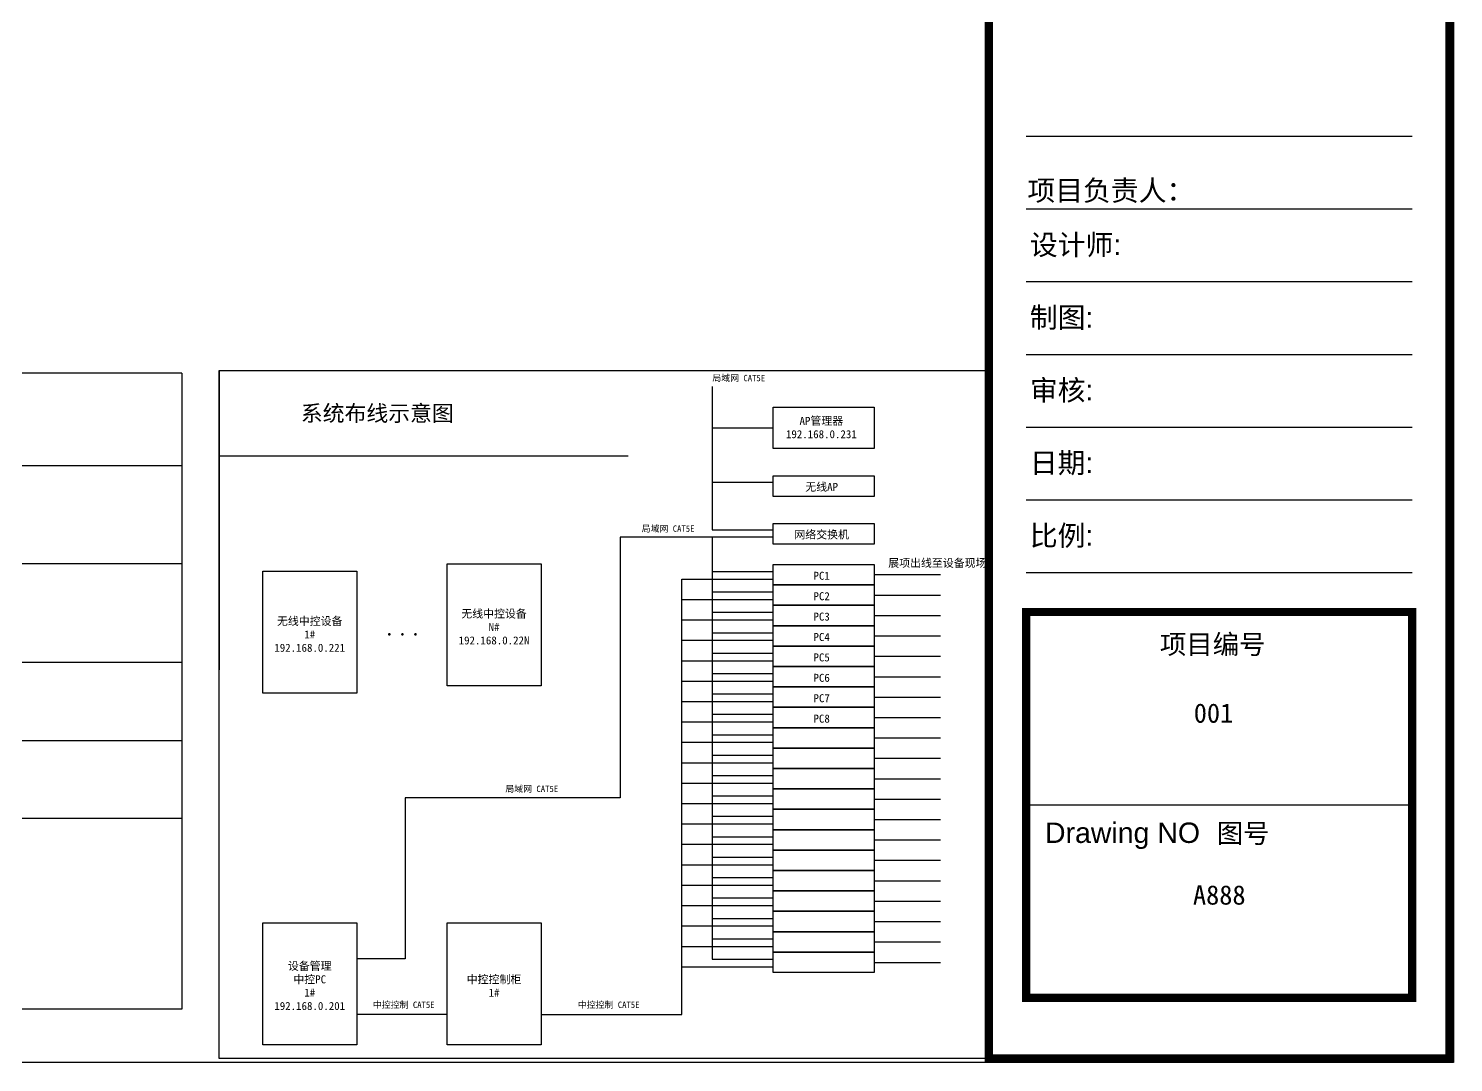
# Model space of a CAD drawing. Header units: millimetres. Extents: x 89805 to 1757503, y 48266 to 267832.
# Drawn here: x 950187 to 958597, y 149281 to 155385 of the extents above; entities that cross this region are included whole.
import ezdxf

# ---------------------------------------------------------------- set-up
doc = ezdxf.new("R2010")
doc.units = ezdxf.units.MM
doc.header["$LTSCALE"] = 1000
for name, color, linetype in [('HATCH-OTHER', 161, 'Continuous'), ('SHEET', 2, 'Continuous'), ('WALL-WIDE', 6, 'Continuous'), ('图框', 7, 'Continuous'), ('多媒体弱电', 5, 'Continuous')]:
    doc.layers.add(name, color=color, linetype=linetype)
doc.styles.get("Standard").update_dxf_attribs({"font": 'txt', "bigfont": 'gbcbig.shx'})
doc.styles.add('WMF-Arial0', font='arial.ttf')
doc.styles.add('WMF-黑体0', font='simhei.ttf')

# ---------------------------------------------------------------- blocks, each defined once
blk = doc.blocks.new('dfghh')
at = {"layer": 'SHEET'}
for p, q in [((-36.41, 79.35), (-3.21, 79.35)), ((-36.41, 79.35), (-3.21, 79.35)), ((-36.41, 73.09), (-3.21, 73.09)), ((-36.41, 66.84), (-3.21, 66.84)), ((-36.41, 60.58), (-3.21, 60.58)), ((-36.41, 54.32), (-3.21, 54.32)), ((-36.41, 48.07), (-3.21, 48.07)), ((-36.41, 41.81), (-3.21, 41.81)), ((-36.41, 21.81), (-3.21, 21.81))]:
    blk.add_line(p, q, dxfattribs=at)
at = {"layer": 'SHEET', "const_width": 0.708}
blk.add_lwpolyline([(-3.21, 5.21), (-36.41, 5.21), (-36.41, 38.41), (-3.21, 38.41)], close=True, dxfattribs=at)
at = {"layer": 'WALL-WIDE', "color": 4}
blk.add_lwpolyline([(-579.5, 402.72), (0.35, 402.72), (0.35, -0.35), (-579.5, -0.35)], close=True, dxfattribs=at)
at = {"layer": '图框', "const_width": 0.708}
blk.add_lwpolyline([(0, 0), (-39.62, 0), (-39.62, 402.36), (0, 402.36)], close=True, dxfattribs=at)
at = {"color": 2, "lineweight": 0}
for s, height, style, p in [('项目负责人：', 1.754, 'WMF-Arial0', (-36.3, 73.8)), ('设计师:', 1.754, 'WMF-Arial0', (-36.09, 69.13)), ('制图:', 1.754, 'WMF-Arial0', (-36.09, 62.88)), ('审核:', 1.754, 'WMF-Arial0', (-36.09, 56.62)), ('日期:', 1.754, 'WMF-Arial0', (-36.09, 50.37)), ('比例:', 1.754, 'WMF-Arial0', (-36.09, 44.11)), ('项目编号', 1.664, 'WMF-黑体0', (-24.9, 34.8)), ('001', 1.664, 'WMF-黑体0', (-21.99, 28.88)), ('Drawing NO    ', 1.7535, 'WMF-Arial0', (-34.79, 18.54)), ('图号', 1.664, 'WMF-黑体0', (-20.01, 18.54)), ('A888', 1.664, 'WMF-黑体0', (-22.06, 13.23))]:
    blk.add_text(s, height=height, dxfattribs=dict(at, style=style)).set_placement(p)

msp = doc.modelspace()

# ---------------------------------------------------------------- linework, layer by layer
at = {"layer": 'Defpoints', "color": 5}
msp.add_line((951311.2, 153366.5), (951311.2, 151599.6), dxfattribs=at)
at = {"layer": '多媒体弱电', "color": 4}
for p, q in [((951090.7, 153349.9), (946074.4, 153349.9)), ((951090.7, 153349.9), (951090.7, 149595.8)), ((951311.2, 152861.7), (953726.9, 152861.7)), ((951090.7, 152802.3), (946074.4, 152802.3)), ((951090.7, 152225.5), (946074.4, 152225.5)), ((951090.7, 151642.3), (946074.4, 151642.3)), ((951090.7, 151180), (946074.4, 151180)), ((951090.7, 150720.5), (946074.4, 150720.5)), ((951090.7, 149595.8), (946074.4, 149595.8))]:
    msp.add_line(p, q, dxfattribs=at)
at = {"layer": '多媒体弱电', "color": 7}
for p, q in [((954221.4, 153270.7), (954221.4, 152425.4)), ((954221.4, 153027.5), (954581.1, 153027.5)), ((954221.4, 152706.9), (954581.1, 152706.9)), ((954221.4, 152425.4), (954581.1, 152425.4)), ((953678.8, 152381.9), (953678.8, 150844)), ((954581.1, 152381.9), (953678.8, 152381.9)), ((954221.4, 152381.9), (954221.4, 149891)), ((954581.1, 152381.9), (954221.4, 152381.9)), ((954221.4, 152179.6), (954581.1, 152179.6)), ((955178, 152160.7), (955569.4, 152160.7)), ((954221.4, 152059.1), (954581.1, 152059.1)), ((955178, 152040.3), (955569.4, 152040.3)), ((954221.4, 151938.7), (954581.1, 151938.7)), ((955178, 151919.8), (955569.4, 151919.8)), ((954221.4, 151818.2), (954581.1, 151818.2)), ((955178, 151799.4), (955569.4, 151799.4)), ((954221.4, 151697.8), (954581.1, 151697.8)), ((955178, 151678.9), (955569.4, 151678.9)), ((954221.4, 151577.3), (954581.1, 151577.3)), ((955178, 151558.5), (955569.4, 151558.5)), ((954221.4, 151456.9), (954581.1, 151456.9)), ((955178, 151438), (955569.4, 151438)), ((954221.4, 151336.4), (954581.1, 151336.4)), ((955178, 151317.6), (955569.4, 151317.6)), ((954221.4, 151216), (954581.1, 151216)), ((955178, 151197.1), (955569.4, 151197.1)), ((954221.4, 151095.5), (954581.1, 151095.5)), ((955178, 151076.7), (955569.4, 151076.7)), ((954221.4, 150975.1), (954581.1, 150975.1)), ((955178, 150956.2), (955569.4, 150956.2)), ((953678.8, 150844), (952410.3, 150844)), ((952410.3, 150844), (952410.3, 149893.2)), ((954221.4, 150854.6), (954581.1, 150854.6)), ((955178, 150835.8), (955569.4, 150835.8)), ((954221.4, 150734.2), (954581.1, 150734.2)), ((955178, 150715.3), (955569.4, 150715.3)), ((954221.4, 150613.7), (954581.1, 150613.7)), ((955178, 150594.9), (955569.4, 150594.9)), ((954221.4, 150493.3), (954581.1, 150493.3)), ((955178, 150474.4), (955569.4, 150474.4)), ((954221.4, 150372.8), (954581.1, 150372.8)), ((955178, 150354), (955569.4, 150354)), ((954221.4, 150252.4), (954581.1, 150252.4)), ((955178, 150233.5), (955569.4, 150233.5)), ((954221.4, 150131.9), (954581.1, 150131.9)), ((955178, 150113), (955569.4, 150113)), ((954221.4, 150011.4), (954581.1, 150011.4)), ((955178, 149992.6), (955569.4, 149992.6)), ((952410.3, 149893.2), (952124.2, 149893.2)), ((954221.4, 149891), (954581.1, 149891)), ((955178, 149872.1), (955569.4, 149872.1))]:
    msp.add_line(p, q, dxfattribs=at)
at = {"layer": '多媒体弱电', "color": 1}
for p, q in [((954043.6, 152134.7), (954581.1, 152134.7)), ((954043.6, 149563.9), (954043.6, 152134.7)), ((954043.6, 152014.2), (954581.1, 152014.2)), ((954043.6, 151893.8), (954581.1, 151893.8)), ((954043.6, 151773.3), (954581.1, 151773.3)), ((954043.6, 151652.8), (954581.1, 151652.8)), ((954043.6, 151532.4), (954581.1, 151532.4)), ((954043.6, 151411.9), (954581.1, 151411.9)), ((954043.6, 151291.5), (954581.1, 151291.5)), ((954043.6, 151171), (954581.1, 151171)), ((954043.6, 151050.6), (954581.1, 151050.6)), ((954043.6, 150930.1), (954581.1, 150930.1)), ((954043.6, 150809.7), (954581.1, 150809.7)), ((954043.6, 150689.2), (954581.1, 150689.2)), ((954043.6, 150568.8), (954581.1, 150568.8)), ((954043.6, 150448.3), (954581.1, 150448.3)), ((954043.6, 150327.9), (954581.1, 150327.9)), ((954043.6, 150207.4), (954581.1, 150207.4)), ((954043.6, 150087), (954581.1, 150087)), ((954043.6, 149966.5), (954581.1, 149966.5)), ((954043.6, 149846.1), (954581.1, 149846.1)), ((952658.1, 149563.9), (952124.2, 149563.9)), ((953212.1, 149563.9), (954043.6, 149563.9))]:
    msp.add_line(p, q, dxfattribs=at)
at = {"layer": '多媒体弱电'}
for points in [[(951311.2, 153366.5), (955854.8, 153366.5), (955854.8, 149305.1), (951311.2, 149305.1)], [(954581.1, 153149.1), (955178, 153149.1), (955178, 152905.9), (954581.1, 152905.9)], [(954581.1, 152743.4), (955178, 152743.4), (955178, 152623), (954581.1, 152623)], [(954581.1, 152461.9), (955178, 152461.9), (955178, 152341.4), (954581.1, 152341.4)], [(951570.2, 152180.4), (952124.2, 152180.4), (952124.2, 151460.6), (951570.2, 151460.6)], [(952658.1, 152223.9), (953212.1, 152223.9), (953212.1, 151504.1), (952658.1, 151504.1)], [(954581.1, 152221), (955178, 152221), (955178, 152100.5), (954581.1, 152100.5)], [(954581.1, 152100.5), (955178, 152100.5), (955178, 151980.1), (954581.1, 151980.1)], [(954581.1, 151980.1), (955178, 151980.1), (955178, 151859.6), (954581.1, 151859.6)], [(954581.1, 151859.6), (955178, 151859.6), (955178, 151739.2), (954581.1, 151739.2)], [(954581.1, 151739.2), (955178, 151739.2), (955178, 151618.7), (954581.1, 151618.7)], [(954581.1, 151618.7), (955178, 151618.7), (955178, 151498.2), (954581.1, 151498.2)], [(954581.1, 151498.2), (955178, 151498.2), (955178, 151377.8), (954581.1, 151377.8)], [(954581.1, 151377.8), (955178, 151377.8), (955178, 151257.3), (954581.1, 151257.3)], [(954581.1, 151257.3), (955178, 151257.3), (955178, 151136.9), (954581.1, 151136.9)], [(954581.1, 151136.9), (955178, 151136.9), (955178, 151016.4), (954581.1, 151016.4)], [(954581.1, 151016.4), (955178, 151016.4), (955178, 150896), (954581.1, 150896)], [(954581.1, 150896), (955178, 150896), (955178, 150775.5), (954581.1, 150775.5)], [(954581.1, 150775.5), (955178, 150775.5), (955178, 150655.1), (954581.1, 150655.1)], [(954581.1, 150655.1), (955178, 150655.1), (955178, 150534.6), (954581.1, 150534.6)], [(954581.1, 150534.6), (955178, 150534.6), (955178, 150414.2), (954581.1, 150414.2)], [(954581.1, 150414.2), (955178, 150414.2), (955178, 150293.7), (954581.1, 150293.7)], [(954581.1, 150293.7), (955178, 150293.7), (955178, 150173.3), (954581.1, 150173.3)], [(954581.1, 150173.3), (955178, 150173.3), (955178, 150052.8), (954581.1, 150052.8)], [(951570.2, 150105.2), (952124.2, 150105.2), (952124.2, 149385.3), (951570.2, 149385.3)], [(952658.1, 150105.2), (953212.1, 150105.2), (953212.1, 149385.3), (952658.1, 149385.3)], [(954581.1, 150052.8), (955178, 150052.8), (955178, 149932.4), (954581.1, 149932.4)], [(954581.1, 149932.4), (955178, 149932.4), (955178, 149811.9), (954581.1, 149811.9)]]:
    msp.add_lwpolyline(points, close=True, dxfattribs=at)

# ---------------------------------------------------------------- block references
at = {"layer": 'HATCH-OTHER', "linetype": 'ByBlock', "xscale": 68.60699999995995, "yscale": 68.60700000001816, "zscale": 68.607}
msp.add_blockref('dfghh', (958573, 149305.1), dxfattribs=at)

# ---------------------------------------------------------------- texts
at = {"layer": '多媒体弱电', "color": 7, "attachment_point": 5}
for s, insert, char_height, width in [('{\\fSimSun|b0|i0|c134|p2;局域网 \\fSimSun|b0|i0|c0|p2;CAT5E}', (954378.4, 153319.4), 37.625, 329.481), ('{\\fSimSun|b0|i0|c134|p2;AP管理器\\P192.168.0.231}', (954866.3, 153028.9), 47.25, 503.064), ('{\\fSimSun|b0|i0|c134|p2;无线AP}', (954868, 152676.1), 47.25, 503.064), ('{\\fSimSun|b0|i0|c134|p2;局域网 \\fSimSun|b0|i0|c0|p2;CAT5E}', (953961.3, 152430.3), 37.625, 329.481), ('{\\fSimSun|b0|i0|c134|p2;网络交换机}', (954868, 152394.6), 47.25, 503.064), ('{\\fSimSun|b0|i0|c134|p2;PC1}', (954868, 152153.7), 47.25, 503.064), ('{\\fSimSun|b0|i0|c134|p2;PC2}', (954868, 152033.2), 47.25, 503.064), ('{\\fSimSun|b0|i0|c134|p2;无线中控设备^J1#\\P192.168.0.221}', (951846.4, 151807.5), 47.25, 477.291), ('{\\fSimSun|b0|i0|c134|p2;无线中控设备^JN#\\P192.168.0.22N}', (952934.4, 151851), 47.25, 477.291), ('{\\fSimSun|b0|i0|c134|p2;PC3}', (954868, 151912.8), 47.25, 503.064), ('{\\fSimSun|b0|i0|c134|p2;···}', (952393.5, 151807.5), 56.7, 477.291), ('{\\fSimSun|b0|i0|c134|p2;PC4}', (954868, 151792.3), 47.25, 503.064), ('{\\fSimSun|b0|i0|c134|p2;PC5}', (954868, 151671.9), 47.25, 503.064), ('{\\fSimSun|b0|i0|c134|p2;PC6}', (954868, 151551.4), 47.25, 503.064), ('{\\fSimSun|b0|i0|c134|p2;PC7}', (954868, 151431), 47.25, 503.064), ('{\\fSimSun|b0|i0|c134|p2;PC8}', (954868, 151310.5), 47.25, 503.064), ('{\\fSimSun|b0|i0|c134|p2;局域网 \\fSimSun|b0|i0|c0|p2;CAT5E}', (953156.8, 150894.1), 37.625, 425.169), ('{\\fSimSun|b0|i0|c134|p2;设备管理\\P中控PC^J1#\\P192.168.0.201}', (951846.4, 149732.2), 47.25, 477.291), ('{\\fSimSun|b0|i0|c134|p2;中控控制柜^J1#}', (952934.4, 149732.2), 47.25, 477.291), ('{\\fSimSun|b0|i0|c134|p2;中控控制 \\fSimSun|b0|i0|c0|p2;CAT5E}', (952401.3, 149619.6), 37.625, 425.169), ('{\\fSimSun|b0|i0|c134|p2;中控控制 \\fSimSun|b0|i0|c0|p2;CAT5E}', (953610.7, 149619.6), 37.625, 425.169)]:
    msp.add_mtext(s, dxfattribs=dict(at, insert=insert, char_height=char_height, width=width))
at = {"layer": '多媒体弱电', "color": 5}
for s, insert, char_height, width, attachment_point in [('{\\fSimSun|b1|i0|c134|p34;系统布线示意图}', (951794.1, 153160.8), 94.5, 3168.161, 1), ('{\\fSimSun|b0|i0|c134|p2;展项出线至设备现场}', (955550.9, 152226.9), 47.25, 645.387, 5)]:
    msp.add_mtext(s, dxfattribs=dict(at, insert=insert, char_height=char_height, width=width, attachment_point=attachment_point))

doc.saveas('drawing.dxf')
